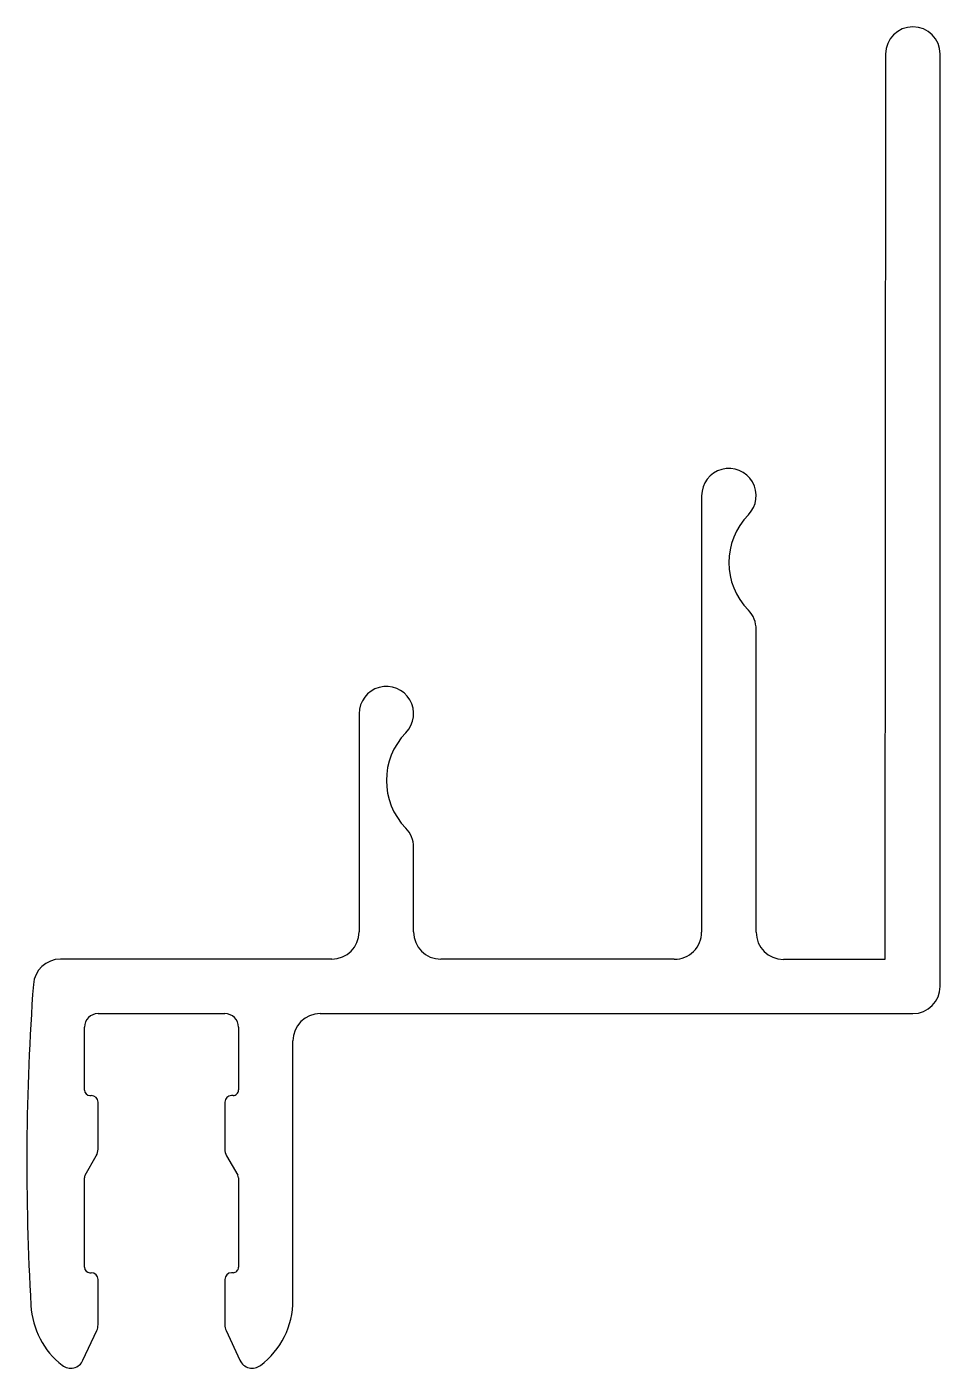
# Model space of a CAD drawing. Extents: x 1947.4 to 1980.9, y 2258.8 to 2308.
import ezdxf

# ---------------------------------------------------------------- set-up
doc = ezdxf.new("R2010")
doc.units = 0
doc.layers.get('0').update_dxf_attribs({"linetype": 'CONTINUOUS'})

msp = doc.modelspace()

# ---------------------------------------------------------------- linework, layer by layer
for p, q in [((1978.895, 2306.985), (1978.868, 2273.785)), ((1980.895, 2272.799), (1980.895, 2306.984)), ((1972.145, 2290.79), (1972.144, 2274.79)), ((1974.145, 2274.788), (1974.145, 2285.891)), ((1959.581, 2282.799), (1959.58, 2274.799)), ((1961.581, 2274.797), (1961.581, 2277.9)), ((1958.58, 2273.799), (1948.629, 2273.799)), ((1971.143, 2273.791), (1962.581, 2273.797)), ((1978.868, 2273.785), (1975.145, 2273.788)), ((1950.005, 2271.799), (1954.655, 2271.799)), ((1958.155, 2271.799), (1979.895, 2271.799)), ((1949.505, 2268.998), (1949.505, 2271.299)), ((1955.155, 2271.299), (1955.155, 2269.001)), ((1957.155, 2261.293), (1957.155, 2270.799)), ((1949.705, 2268.799), (1949.755, 2268.799)), ((1950.005, 2266.833), (1950.005, 2268.549)), ((1954.655, 2268.549), (1954.655, 2266.833)), ((1954.955, 2268.799), (1954.905, 2268.799)), ((1949.532, 2265.88), (1949.938, 2266.583)), ((1954.722, 2266.583), (1955.128, 2265.88)), ((1949.505, 2262.498), (1949.505, 2265.779)), ((1955.155, 2265.781), (1955.155, 2262.501)), ((1949.705, 2262.299), (1949.755, 2262.299)), ((1950.005, 2260.389), (1950.005, 2262.049)), ((1954.655, 2262.049), (1954.655, 2260.389)), ((1954.955, 2262.299), (1954.905, 2262.299)), ((1949.451, 2259.092), (1949.958, 2260.179)), ((1954.703, 2260.175), (1955.21, 2259.087))]:
    msp.add_line(p, q)
for centre, radius, start, end in [((1979.895, 2306.984), 1, 0, 179.9538), ((1973.145, 2290.79), 1, 315.5846, 180), ((1975.645, 2288.34), 2.5, 135.5846, 224.4154), ((1973.145, 2285.891), 1, 359.9998, 44.4152), ((1960.581, 2282.799), 1, 315.5846, 180), ((1963.081, 2280.35), 2.5, 135.5846, 224.4154), ((1960.581, 2277.9), 1, 359.9998, 44.4152), ((1958.58, 2274.799), 1, 270, 359.9936), ((1962.581, 2274.797), 1, 180, 269.9569), ((1971.144, 2274.791), 1, 269.9572, 359.9947), ((1975.145, 2274.788), 1, 180, 269.962), ((1948.629, 2272.799), 1, 89.9999, 175.8117), ((1971.144, 2274.791), 1, 269.9569, 269.9572), ((2037.392, 2266.299), 90, 175.81176, 183.31534), ((1979.895, 2272.799), 1, 270, 0), ((1950.005, 2271.299), 0.5, 90, 180), ((1954.655, 2271.299), 0.5, 0, 90), ((1958.155, 2270.799), 1, 90, 180), ((1949.705, 2268.999), 0.2, 180.3167, 270), ((1954.955, 2268.999), 0.2, 270, 0.3167), ((1949.755, 2268.549), 0.25, 0, 90), ((1954.905, 2268.549), 0.25, 90.014, 179.9996), ((1949.505, 2266.833), 0.5, 329.9997, 0), ((1955.155, 2266.833), 0.5, 179.9996, 210.0004), ((1949.705, 2265.78), 0.2, 149.9996, 180.3167), ((1954.955, 2265.78), 0.2, 0.3167, 30.0003), ((1949.705, 2262.499), 0.2, 180.3167, 270), ((1949.755, 2262.049), 0.25, 0, 90), ((1954.905, 2262.049), 0.25, 90.014, 179.9996), ((1954.955, 2262.499), 0.2, 270, 0.3167), ((1950.537, 2261.268), 3, 183.3156, 231.9507), ((1954.155, 2261.293), 3, 307.1081, 360), ((1949.505, 2260.389), 0.5, 335.1012, 360), ((1955.155, 2260.389), 0.5, 179.9996, 205.3757), ((1948.997, 2259.299), 0.5, 231.9505, 335.4376), ((1955.663, 2259.299), 0.5, 205.1015, 307.1082)]:
    msp.add_arc(centre, radius, start, end)

doc.saveas('drawing.dxf')
